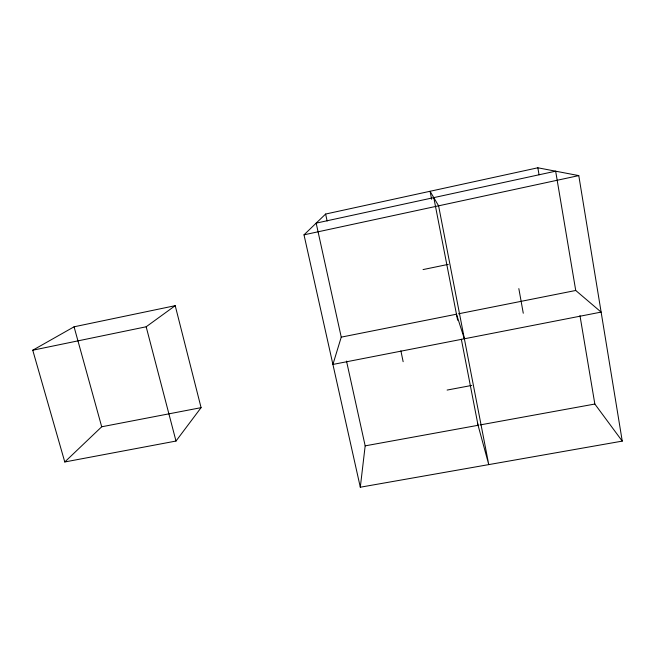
<?xml version="1.0" encoding="UTF-8"?>
<svg xmlns="http://www.w3.org/2000/svg" width="655" height="655" viewBox="0 0 655 655"><rect width="100%" height="100%" fill="white"/><g stroke="black" fill="none" stroke-linecap="round" stroke-linejoin="round"><path stroke-width="0.98" d="M360.307 487.214L304.002 234.834L325.617 214.046L537.845 167.786L578.783 175.605L622.25 441.118L360.307 487.214L365.171 445.85L346.511 361.077M341.247 337.137L332.912 364.442L601.126 312.099L575.729 290.476L555.653 171.184L316.168 223.134L341.247 337.137L456.461 314.212L464.37 338.782M175.999 441.052L201.085 407.656L175.213 305.672L74.064 326.804L32.75 350.212L64.779 461.971L175.999 441.052L146.171 326.779L175.213 305.672M64.779 461.971L101.705 426.782L201.085 407.656M304.002 234.834L578.783 175.605M32.75 350.212L146.171 326.779M423.048 269.582L448.249 264.374M458.467 313.81L575.729 290.476M447.111 390.069L471.756 385.427M365.171 445.85L478.068 425.3L461.333 339.233M480.082 424.931L594.846 404.037L622.25 441.118M74.064 326.804L101.705 426.782M477.544 423.376L488.761 464.608L438.596 205.826L430.065 191.276L431.62 199.267M325.617 214.046L327.14 221.03M400.876 350.793L403.144 361.699M433.79 197.622L457.632 320.213M518.834 288.609L523.271 313.237M537.845 167.786L539.049 174.779M579.962 315.595L594.846 404.037"/></g></svg>
